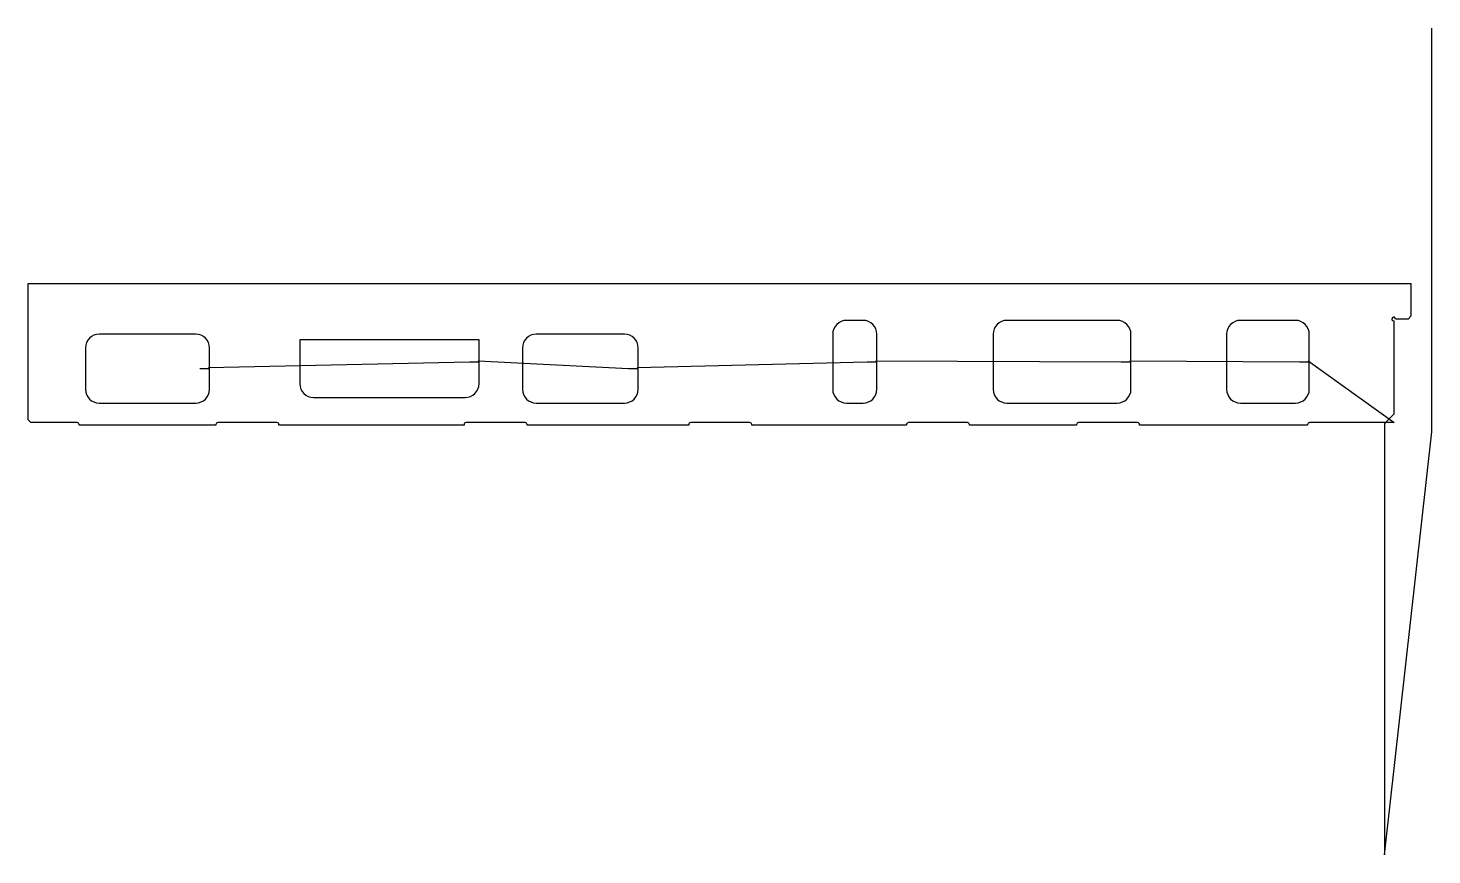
# Model space of a CAD drawing. Header units: metres. Extents: x 19 to 5112, y 0 to 3000.
import ezdxf

# ---------------------------------------------------------------- set-up
doc = ezdxf.new("R2010")
doc.units = ezdxf.units.M

msp = doc.modelspace()

# ---------------------------------------------------------------- linework, layer by layer
at = {"layer": 'TOOL_0'}
for p, q in [((5111.67, 2999.007), (5111.67, 3000.007)), ((5111.67, 1535.198), (5111.67, 2999.007)), ((19.124, 1579.167), (19.124, 2073.228)), ((19.124, 2073.228), (5035.624, 2073.228)), ((5035.624, 2073.228), (5035.624, 1954.167)), ((3047.877, 1939.475), (2987.877, 1939.475)), ((3969.876, 1939.476), (3569.876, 1939.476)), ((4616.875, 1939.477), (4416.875, 1939.477)), ((4973.625, 1937.77), (4973.625, 1599.168)), ((5025.185, 1943.728), (4979.583, 1943.728)), ((5035.624, 1954.167), (5025.185, 1943.728)), ((627.38, 1889.472), (277.38, 1889.472)), ((2182.378, 1889.474), (1862.378, 1889.474)), ((2937.877, 1889.475), (2937.877, 1689.475)), ((3097.877, 1789.475), (3097.877, 1889.475)), ((3519.876, 1889.476), (3519.876, 1689.476)), ((4019.876, 1789.476), (4019.876, 1889.476)), ((4366.875, 1889.477), (4366.875, 1689.477)), ((4666.875, 1789.477), (4666.875, 1889.477)), ((227.38, 1839.472), (227.38, 1689.472)), ((677.38, 1764.472), (677.38, 1839.472)), ((1654.879, 1869.473), (1004.879, 1869.473)), ((1004.879, 1869.473), (1004.879, 1709.473)), ((1654.879, 1789.473), (1654.879, 1869.473)), ((1812.378, 1839.474), (1812.378, 1689.474)), ((2232.378, 1764.474), (2232.378, 1839.474)), ((673.844, 1768.008), (1619.879, 1789.473)), ((1619.879, 1789.473), (1654.879, 1789.473)), ((1654.879, 1789.473), (1651.343, 1793.009)), ((1651.343, 1793.009), (2197.378, 1764.474)), ((1654.879, 1709.473), (1654.879, 1789.473)), ((2228.842, 1768.01), (3062.877, 1789.475)), ((3062.877, 1789.475), (3097.877, 1789.475)), ((3097.877, 1789.475), (3094.341, 1793.011)), ((3094.341, 1793.011), (3984.876, 1789.476)), ((3097.877, 1689.475), (3097.877, 1789.475)), ((3984.876, 1789.476), (4019.876, 1789.476)), ((4019.876, 1789.476), (4016.34, 1793.012)), ((4016.34, 1793.012), (4631.875, 1789.477)), ((4019.876, 1689.476), (4019.876, 1789.476)), ((4631.875, 1789.477), (4666.875, 1789.477)), ((4666.875, 1789.477), (4663.339, 1793.013)), ((4663.339, 1793.013), (4974.51, 1568.728)), ((4666.875, 1689.477), (4666.875, 1789.477)), ((642.38, 1764.472), (677.38, 1764.472)), ((677.38, 1764.472), (673.844, 1768.008)), ((677.38, 1689.472), (677.38, 1764.472)), ((2197.378, 1764.474), (2232.378, 1764.474)), ((2232.378, 1764.474), (2228.842, 1768.01)), ((2232.378, 1689.474), (2232.378, 1764.474)), ((277.38, 1639.472), (627.38, 1639.472)), ((1054.879, 1659.473), (1604.879, 1659.473)), ((1862.378, 1639.474), (2182.378, 1639.474)), ((2987.877, 1639.475), (3047.877, 1639.475)), ((3569.876, 1639.476), (3969.876, 1639.476)), ((4416.875, 1639.477), (4616.875, 1639.477)), ((29.563, 1568.728), (19.124, 1579.167)), ((4973.625, 1599.168), (4943.186, 1568.729)), ((196.874, 1568.728), (29.563, 1568.728)), ((204.124, 1558.728), (204.124, 1561.478)), ((700.624, 1558.728), (204.124, 1558.728)), ((700.624, 1561.478), (700.624, 1558.728)), ((921.874, 1568.728), (707.874, 1568.728)), ((929.124, 1558.728), (929.124, 1561.478)), ((1600.624, 1558.728), (929.124, 1558.728)), ((1600.624, 1561.478), (1600.624, 1558.728)), ((1821.874, 1568.728), (1607.874, 1568.728)), ((1829.124, 1558.728), (1829.124, 1561.478)), ((2415.624, 1558.728), (1829.124, 1558.728)), ((2415.624, 1561.478), (2415.624, 1558.728)), ((2636.874, 1568.728), (2422.874, 1568.728)), ((2644.124, 1558.728), (2644.124, 1561.478)), ((3205.624, 1558.728), (2644.124, 1558.728)), ((3205.624, 1561.478), (3205.624, 1558.728)), ((3426.874, 1568.728), (3212.874, 1568.728)), ((3434.124, 1558.728), (3434.124, 1561.478)), ((3822.624, 1558.728), (3434.124, 1558.728)), ((3822.624, 1561.478), (3822.624, 1558.728)), ((4043.874, 1568.728), (3829.874, 1568.728)), ((4051.124, 1558.728), (4051.124, 1561.478)), ((4660.624, 1558.728), (4051.124, 1558.728)), ((4660.624, 1561.478), (4660.624, 1558.728)), ((4943.185, 1568.728), (4667.874, 1568.728)), ((4943.186, 1568.729), (4939.594, 1564.588)), ((4939.594, 1564.588), (4939.594, 0.007)), ((4939.594, 0.007), (5111.67, 1535.198)), ((4974.51, 1568.728), (4943.185, 1568.728))]:
    msp.add_line(p, q, dxfattribs=at)
for centre, radius, start, end in [((2987.877, 1889.475), 50, 90, 180), ((3047.877, 1889.475), 50, 0, 90), ((3569.876, 1889.476), 50, 90, 180), ((3969.876, 1889.476), 50, 0, 90), ((4416.875, 1889.477), 50, 90, 180), ((4616.875, 1889.477), 50, 0, 90), ((4972.875, 1944.478), 6.75, 135, 276.379563), ((4972.875, 1944.478), 6.75, 353.620437, 135), ((277.38, 1839.472), 50, 90, 180), ((627.38, 1839.472), 50, 0, 90), ((1862.378, 1839.474), 50, 90, 180), ((2182.378, 1839.474), 50, 0, 90), ((277.38, 1689.472), 50, 180, 270), ((627.38, 1689.472), 50, 270, 0), ((1054.879, 1709.473), 50, 180, 270), ((1604.879, 1709.473), 50, 270, 0), ((1862.378, 1689.474), 50, 180, 270), ((2182.378, 1689.474), 50, 270, 0), ((2987.877, 1689.475), 50, 180, 270), ((3047.877, 1689.475), 50, 270, 0), ((3569.876, 1689.476), 50, 180, 270), ((3969.876, 1689.476), 50, 270, 0), ((4416.875, 1689.477), 50, 180, 270), ((4616.875, 1689.477), 50, 270, 0), ((196.874, 1561.478), 7.25, 0, 90), ((707.874, 1561.478), 7.25, 90, 180), ((921.874, 1561.478), 7.25, 0, 90), ((1607.874, 1561.478), 7.25, 90, 180), ((1821.874, 1561.478), 7.25, 0, 90), ((2422.874, 1561.478), 7.25, 90, 180), ((2636.874, 1561.478), 7.25, 0, 90), ((3212.874, 1561.478), 7.25, 90, 180), ((3426.874, 1561.478), 7.25, 0, 90), ((3829.874, 1561.478), 7.25, 90, 180), ((4043.874, 1561.478), 7.25, 0, 90), ((4667.874, 1561.478), 7.25, 90, 180)]:
    msp.add_arc(centre, radius, start, end, dxfattribs=at)

doc.saveas('drawing.dxf')
